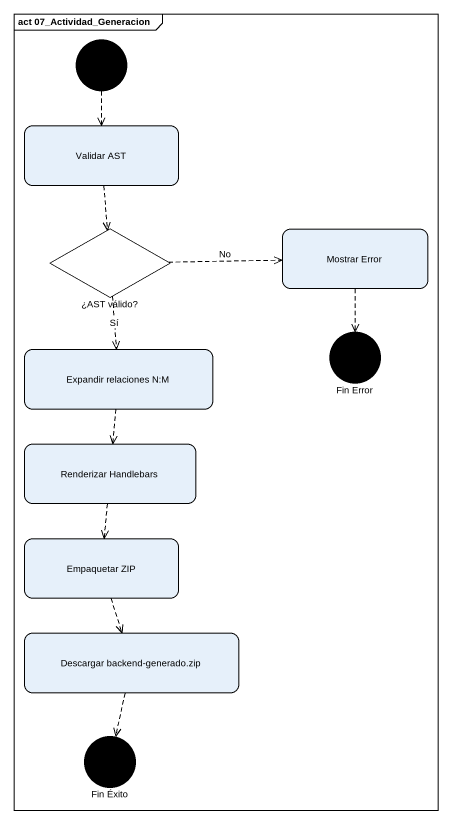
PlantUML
@startuml
mainframe act 07_Actividad_Generacion
hide empty description
state junction1 <<choice>>
state "Validar AST" as Validar_AST
state "¿AST válido?" as AST_válido <<choice>>
state "Mostrar Error" as Mostrar_Error
state "Fin Error" as Fin_Error <<choice>>
state "Expandir relaciones N:M" as Expandir_relaciones_N_M
state "Renderizar Handlebars" as Renderizar_Handlebars
state "Empaquetar ZIP" as Empaquetar_ZIP
state "Descargar backend-generado.zip" as Descargar_backend_generado
state "Fin Éxito" as Fin_Éxito <<choice>>
junction1 -[dashed]-> Validar_AST
Validar_AST -[dashed]-> AST_válido
AST_válido -right[dashed]-> Mostrar_Error : No
AST_válido -[dashed]-> Expandir_relaciones_N_M : Sí
Mostrar_Error -[dashed]-> Fin_Error
Expandir_relaciones_N_M -[dashed]-> Renderizar_Handlebars
Renderizar_Handlebars -[dashed]-> Empaquetar_ZIP
Empaquetar_ZIP -[dashed]-> Descargar_backend_generado
Descargar_backend_generado -[dashed]-> Fin_Éxito
@enduml
